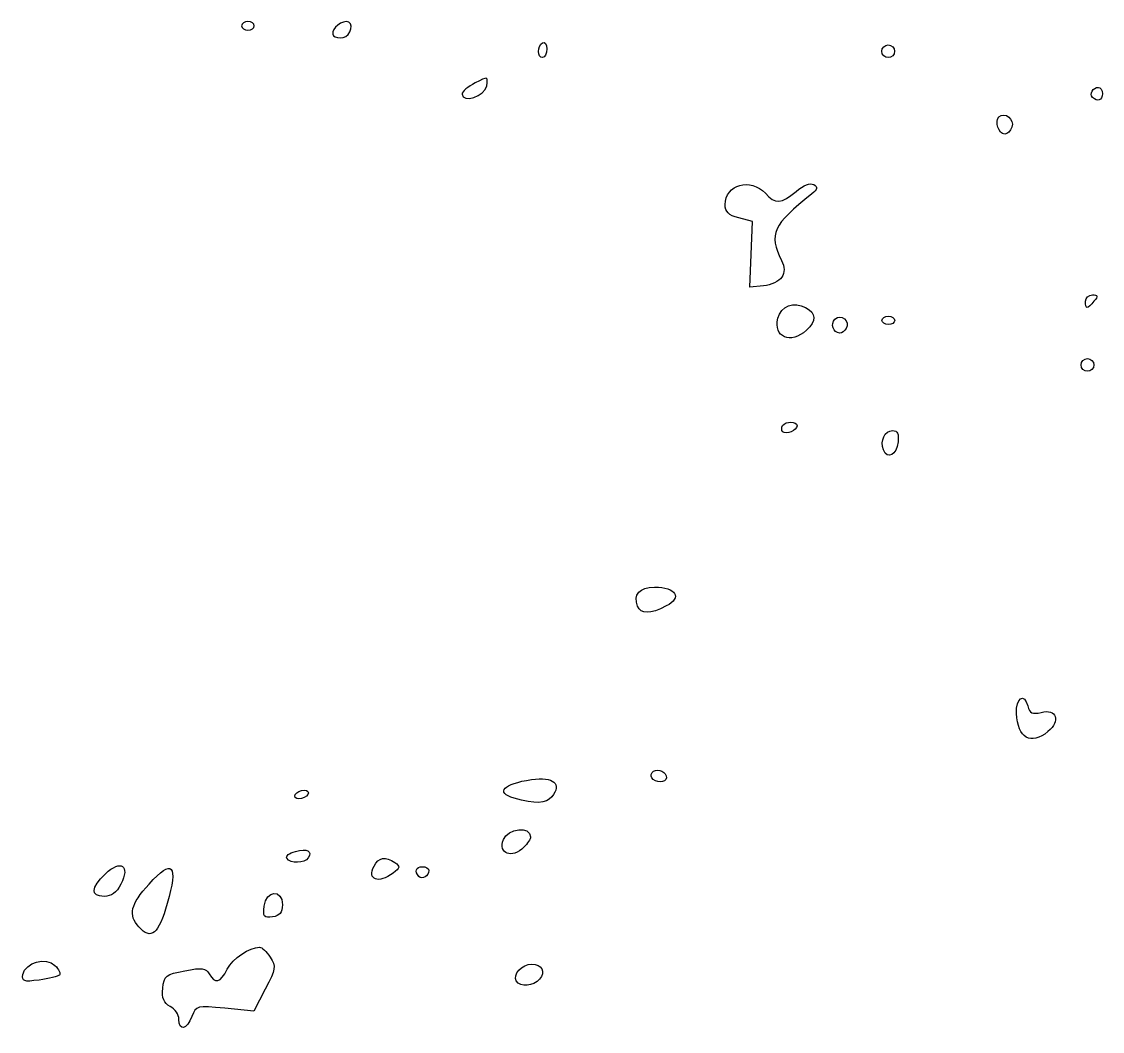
# Model space of a CAD drawing. Header units: centimetres. Extents: x -9.1 to 23.1, y -7.7 to 7.6.
# Drawn here: x -7.796 to -6.132, y 0.502 to 2.058 of the extents above; entities that cross this region are included whole.
import ezdxf

# ---------------------------------------------------------------- set-up
doc = ezdxf.new("R2010")
doc.units = ezdxf.units.CM
doc.header["$MEASUREMENT"] = 0
doc.layers.add('Layer 1', color=7, linetype='Continuous')

msp = doc.modelspace()

# ---------------------------------------------------------------- linework, layer by layer
at = {"layer": 'Layer 1'}
for points, knots in [([(-7.45752, 2.05134), (-7.45752, 2.05492), (-7.45311, 2.05787), (-7.44772, 2.05787), (-7.44772, 2.05787), (-7.44233, 2.05787), (-7.43792, 2.05495), (-7.43792, 2.05134), (-7.43792, 2.05134), (-7.43792, 2.04776), (-7.44233, 2.04481), (-7.44772, 2.04481), (-7.44772, 2.04481), (-7.45311, 2.04481), (-7.45752, 2.04773), (-7.45752, 2.05134)], [0, 0, 0, 0, 0.2, 0.2, 0.2, 0.2, 0.4, 0.4, 0.4, 0.4, 0.6, 0.6, 0.6, 0.6, 1, 1, 1, 1]), ([(-7.31573, 2.03582), (-7.32192, 2.04201), (-7.30789, 2.05787), (-7.29623, 2.05787), (-7.29623, 2.05787), (-7.28366, 2.05787), (-7.2881, 2.03575), (-7.30117, 2.03323), (-7.30117, 2.03323), (-7.30669, 2.03216), (-7.31325, 2.03323), (-7.31573, 2.03582)], [0, 0, 0, 0, 0.25, 0.25, 0.25, 0.25, 0.5, 0.5, 0.5, 0.5, 1, 1, 1, 1]), ([(-6.98734, 2.01579), (-6.98734, 2.02318), (-6.99028, 2.02742), (-6.99387, 2.0252), (-6.99387, 2.0252), (-6.99746, 2.02298), (-7.0004, 2.01693), (-7.0004, 2.01175), (-7.0004, 2.01175), (-7.0004, 2.00657), (-6.99746, 2.00234), (-6.99387, 2.00234), (-6.99387, 2.00234), (-6.99028, 2.00234), (-6.98734, 2.00839), (-6.98734, 2.01579)], [0, 0, 0, 0, 0.2, 0.2, 0.2, 0.2, 0.4, 0.4, 0.4, 0.4, 0.6, 0.6, 0.6, 0.6, 1, 1, 1, 1]), ([(-6.4518, 2.01213), (-6.4518, 2.01752), (-6.45621, 2.02193), (-6.4616, 2.02193), (-6.4616, 2.02193), (-6.46699, 2.02193), (-6.4714, 2.01752), (-6.4714, 2.01213), (-6.4714, 2.01213), (-6.4714, 2.00674), (-6.46699, 2.00233), (-6.4616, 2.00233), (-6.4616, 2.00233), (-6.45621, 2.00233), (-6.4518, 2.00674), (-6.4518, 2.01213)], [0, 0, 0, 0, 0.2, 0.2, 0.2, 0.2, 0.4, 0.4, 0.4, 0.4, 0.6, 0.6, 0.6, 0.6, 1, 1, 1, 1]), ([(-7.1179, 1.94624), (-7.1179, 1.94999), (-7.10885, 1.95771), (-7.0978, 1.96343), (-7.0978, 1.96343), (-7.07804, 1.97365), (-7.07773, 1.97357), (-7.07984, 1.9587), (-7.07984, 1.9587), (-7.08203, 1.94323), (-7.11791, 1.93149), (-7.11791, 1.94624), (-7.11791, 1.94624), (-7.11791, 1.94624), (-7.1179, 1.94624), (-7.1179, 1.94624)], [0, 0, 0, 0, 0.2, 0.2, 0.2, 0.2, 0.4, 0.4, 0.4, 0.4, 0.6, 0.6, 0.6, 0.6, 1, 1, 1, 1]), ([(-6.13168, 1.94676), (-6.13168, 1.95215), (-6.13445, 1.95656), (-6.13783, 1.95656), (-6.13783, 1.95656), (-6.14607, 1.95656), (-6.15196, 1.94636), (-6.14675, 1.94114), (-6.14675, 1.94114), (-6.1394, 1.93378), (-6.13169, 1.93666), (-6.13169, 1.94676), (-6.13169, 1.94676), (-6.13169, 1.94676), (-6.13168, 1.94676), (-6.13168, 1.94676)], [0, 0, 0, 0, 0.2, 0.2, 0.2, 0.2, 0.4, 0.4, 0.4, 0.4, 0.6, 0.6, 0.6, 0.6, 1, 1, 1, 1]), ([(-6.27103, 1.89512), (-6.26641, 1.90716), (-6.28221, 1.91971), (-6.29096, 1.91096), (-6.29096, 1.91096), (-6.29809, 1.90383), (-6.29155, 1.88466), (-6.28198, 1.88466), (-6.28198, 1.88466), (-6.27816, 1.88466), (-6.27323, 1.88937), (-6.27103, 1.89512)], [0, 0, 0, 0, 0.25, 0.25, 0.25, 0.25, 0.5, 0.5, 0.5, 0.5, 1, 1, 1, 1]), ([(-6.62557, 1.66392), (-6.6207, 1.67171), (-6.62082, 1.67935), (-6.626, 1.69005), (-6.626, 1.69005), (-6.64573, 1.73082), (-6.63956, 1.74434), (-6.57912, 1.79256), (-6.57912, 1.79256), (-6.5703, 1.7996), (-6.56967, 1.80272), (-6.57624, 1.80678), (-6.57624, 1.80678), (-6.58147, 1.80999), (-6.59181, 1.80596), (-6.6035, 1.79613), (-6.6035, 1.79613), (-6.62639, 1.77687), (-6.63534, 1.77634), (-6.65073, 1.79333), (-6.65073, 1.79333), (-6.67307, 1.81801), (-6.71278, 1.80684), (-6.71278, 1.77588), (-6.71278, 1.77588), (-6.71278, 1.76465), (-6.70762, 1.75968), (-6.69155, 1.75542), (-6.69155, 1.75542), (-6.69155, 1.75542), (-6.67032, 1.7498), (-6.67032, 1.7498), (-6.67032, 1.7498), (-6.67032, 1.7498), (-6.67242, 1.69927), (-6.67242, 1.69927), (-6.67242, 1.69927), (-6.67242, 1.69927), (-6.67452, 1.64874), (-6.67452, 1.64874), (-6.67452, 1.64874), (-6.67452, 1.64874), (-6.65348, 1.65084), (-6.65348, 1.65084), (-6.65348, 1.65084), (-6.64191, 1.65199), (-6.62934, 1.65787), (-6.62555, 1.66392), (-6.62555, 1.66392), (-6.62555, 1.66392), (-6.62557, 1.66392), (-6.62557, 1.66392)], [0, 0, 0, 0, 0.0714286, 0.0714286, 0.0714286, 0.0714286, 0.1428571, 0.1428571, 0.1428571, 0.1428571, 0.2142857, 0.2142857, 0.2142857, 0.2142857, 0.2857143, 0.2857143, 0.2857143, 0.2857143, 0.3571429, 0.3571429, 0.3571429, 0.3571429, 0.4285714, 0.4285714, 0.4285714, 0.4285714, 0.5, 0.5, 0.5, 0.5, 0.5714286, 0.5714286, 0.5714286, 0.5714286, 0.6428571, 0.6428571, 0.6428571, 0.6428571, 0.7142857, 0.7142857, 0.7142857, 0.7142857, 0.7857143, 0.7857143, 0.7857143, 0.7857143, 0.8571429, 0.8571429, 0.8571429, 0.8571429, 1, 1, 1, 1]), ([(-6.1446, 1.627), (-6.13794, 1.63502), (-6.13839, 1.63679), (-6.14707, 1.63679), (-6.14707, 1.63679), (-6.1529, 1.63679), (-6.15767, 1.63238), (-6.15767, 1.627), (-6.15767, 1.627), (-6.15767, 1.62161), (-6.15656, 1.6172), (-6.1552, 1.6172), (-6.1552, 1.6172), (-6.15385, 1.6172), (-6.14908, 1.62161), (-6.1446, 1.627)], [0, 0, 0, 0, 0.2, 0.2, 0.2, 0.2, 0.4, 0.4, 0.4, 0.4, 0.6, 0.6, 0.6, 0.6, 1, 1, 1, 1]), ([(-6.58737, 1.58229), (-6.57177, 1.59641), (-6.57224, 1.6085), (-6.58874, 1.61733), (-6.58874, 1.61733), (-6.60703, 1.62712), (-6.62686, 1.61947), (-6.63154, 1.60081), (-6.63154, 1.60081), (-6.63889, 1.57155), (-6.61179, 1.56019), (-6.58737, 1.58229)], [0, 0, 0, 0, 0.25, 0.25, 0.25, 0.25, 0.5, 0.5, 0.5, 0.5, 1, 1, 1, 1]), ([(-6.52609, 1.58513), (-6.51936, 1.59602), (-6.5345, 1.60851), (-6.54351, 1.5995), (-6.54351, 1.5995), (-6.55105, 1.59197), (-6.54633, 1.57803), (-6.53624, 1.57803), (-6.53624, 1.57803), (-6.53307, 1.57803), (-6.52851, 1.58124), (-6.52609, 1.58513)], [0, 0, 0, 0, 0.25, 0.25, 0.25, 0.25, 0.5, 0.5, 0.5, 0.5, 1, 1, 1, 1]), ([(-6.45157, 1.5976), (-6.45157, 1.60118), (-6.45598, 1.60413), (-6.46137, 1.60413), (-6.46137, 1.60413), (-6.46676, 1.60413), (-6.47117, 1.60121), (-6.47117, 1.5976), (-6.47117, 1.5976), (-6.47117, 1.59402), (-6.46676, 1.59107), (-6.46137, 1.59107), (-6.46137, 1.59107), (-6.45598, 1.59107), (-6.45157, 1.59399), (-6.45157, 1.5976)], [0, 0, 0, 0, 0.2, 0.2, 0.2, 0.2, 0.4, 0.4, 0.4, 0.4, 0.6, 0.6, 0.6, 0.6, 1, 1, 1, 1]), ([(-6.14483, 1.52899), (-6.14483, 1.53438), (-6.14924, 1.53878), (-6.15463, 1.53878), (-6.15463, 1.53878), (-6.16002, 1.53878), (-6.16443, 1.53437), (-6.16443, 1.52899), (-6.16443, 1.52899), (-6.16443, 1.5236), (-6.16002, 1.51919), (-6.15463, 1.51919), (-6.15463, 1.51919), (-6.14924, 1.51919), (-6.14483, 1.5236), (-6.14483, 1.52899)], [0, 0, 0, 0, 0.2, 0.2, 0.2, 0.2, 0.4, 0.4, 0.4, 0.4, 0.6, 0.6, 0.6, 0.6, 1, 1, 1, 1]), ([(-6.60198, 1.435), (-6.60198, 1.44246), (-6.61969, 1.44263), (-6.62428, 1.43541), (-6.62428, 1.43541), (-6.62619, 1.43232), (-6.62608, 1.42811), (-6.62403, 1.42606), (-6.62403, 1.42606), (-6.61893, 1.42096), (-6.60199, 1.42799), (-6.60199, 1.4352), (-6.60199, 1.4352), (-6.60199, 1.4352), (-6.60198, 1.435), (-6.60198, 1.435)], [0, 0, 0, 0, 0.2, 0.2, 0.2, 0.2, 0.4, 0.4, 0.4, 0.4, 0.6, 0.6, 0.6, 0.6, 1, 1, 1, 1]), ([(-6.44634, 1.41032), (-6.44486, 1.42282), (-6.44724, 1.42778), (-6.45471, 1.42778), (-6.45471, 1.42778), (-6.46708, 1.42778), (-6.47427, 1.41238), (-6.4687, 1.39785), (-6.4687, 1.39785), (-6.4628, 1.38247), (-6.44871, 1.39033), (-6.44634, 1.41032)], [0, 0, 0, 0, 0.25, 0.25, 0.25, 0.25, 0.5, 0.5, 0.5, 0.5, 1, 1, 1, 1]), ([(-6.80341, 1.15748), (-6.7783, 1.17047), (-6.7883, 1.18646), (-6.82153, 1.18646), (-6.82153, 1.18646), (-6.84463, 1.18646), (-6.85454, 1.17527), (-6.84755, 1.15707), (-6.84755, 1.15707), (-6.84273, 1.1445), (-6.82823, 1.14464), (-6.80341, 1.15748)], [0, 0, 0, 0, 0.25, 0.25, 0.25, 0.25, 0.5, 0.5, 0.5, 0.5, 1, 1, 1, 1]), ([(-6.21555, 0.96387), (-6.19541, 0.98018), (-6.20221, 0.9996), (-6.22597, 0.99363), (-6.22597, 0.99363), (-6.23966, 0.99021), (-6.24354, 0.99207), (-6.24654, 1.00353), (-6.24654, 1.00353), (-6.25203, 1.02451), (-6.26505, 1.01569), (-6.26392, 0.99177), (-6.26392, 0.99177), (-6.26212, 0.95386), (-6.24214, 0.94234), (-6.21555, 0.96387)], [0, 0, 0, 0, 0.2, 0.2, 0.2, 0.2, 0.4, 0.4, 0.4, 0.4, 0.6, 0.6, 0.6, 0.6, 1, 1, 1, 1]), ([(-6.80319, 0.89267), (-6.80319, 0.90149), (-6.8151, 0.90761), (-6.82289, 0.90279), (-6.82289, 0.90279), (-6.82654, 0.90053), (-6.82784, 0.89595), (-6.82577, 0.8926), (-6.82577, 0.8926), (-6.82087, 0.88467), (-6.80319, 0.88472), (-6.80319, 0.8926), (-6.80319, 0.8926), (-6.80319, 0.8926), (-6.80319, 0.89267), (-6.80319, 0.89267)], [0, 0, 0, 0, 0.2, 0.2, 0.2, 0.2, 0.4, 0.4, 0.4, 0.4, 0.6, 0.6, 0.6, 0.6, 1, 1, 1, 1]), ([(-6.97977, 0.8636), (-6.96341, 0.88332), (-6.97705, 0.89494), (-7.0108, 0.89003), (-7.0108, 0.89003), (-7.05437, 0.88369), (-7.06737, 0.86994), (-7.03781, 0.86144), (-7.03781, 0.86144), (-7.00521, 0.85207), (-6.98883, 0.85268), (-6.97977, 0.86358), (-6.97977, 0.86358), (-6.97977, 0.86358), (-6.97977, 0.8636), (-6.97977, 0.8636)], [0, 0, 0, 0, 0.2, 0.2, 0.2, 0.2, 0.4, 0.4, 0.4, 0.4, 0.6, 0.6, 0.6, 0.6, 1, 1, 1, 1]), ([(-7.35524, 0.86697), (-7.35302, 0.87055), (-7.35561, 0.8735), (-7.361, 0.8735), (-7.361, 0.8735), (-7.36639, 0.8735), (-7.37261, 0.87058), (-7.37483, 0.86697), (-7.37483, 0.86697), (-7.37705, 0.86339), (-7.37446, 0.86044), (-7.36907, 0.86044), (-7.36907, 0.86044), (-7.36368, 0.86044), (-7.35746, 0.86336), (-7.35524, 0.86697)], [0, 0, 0, 0, 0.2, 0.2, 0.2, 0.2, 0.4, 0.4, 0.4, 0.4, 0.6, 0.6, 0.6, 0.6, 1, 1, 1, 1]), ([(-7.02262, 0.78571), (-7.01698, 0.79135), (-7.01236, 0.79853), (-7.01236, 0.80165), (-7.01236, 0.80165), (-7.01236, 0.81894), (-7.04733, 0.81545), (-7.05423, 0.79747), (-7.05423, 0.79747), (-7.06259, 0.77568), (-7.04077, 0.76756), (-7.02262, 0.78571)], [0, 0, 0, 0, 0.25, 0.25, 0.25, 0.25, 0.5, 0.5, 0.5, 0.5, 1, 1, 1, 1]), ([(-7.35486, 0.76935), (-7.34824, 0.78006), (-7.35605, 0.78398), (-7.37469, 0.7793), (-7.37469, 0.7793), (-7.38398, 0.77695), (-7.38983, 0.77221), (-7.38767, 0.76872), (-7.38767, 0.76872), (-7.38242, 0.76022), (-7.36024, 0.76064), (-7.35486, 0.76934), (-7.35486, 0.76934), (-7.35486, 0.76934), (-7.35486, 0.76935), (-7.35486, 0.76935)], [0, 0, 0, 0, 0.2, 0.2, 0.2, 0.2, 0.4, 0.4, 0.4, 0.4, 0.6, 0.6, 0.6, 0.6, 1, 1, 1, 1]), ([(-7.6435, 0.72872), (-7.62856, 0.75761), (-7.64329, 0.76762), (-7.66715, 0.74478), (-7.66715, 0.74478), (-7.68979, 0.72309), (-7.69059, 0.71009), (-7.66929, 0.71009), (-7.66929, 0.71009), (-7.65813, 0.71009), (-7.65015, 0.71585), (-7.6435, 0.72871), (-7.6435, 0.72871), (-7.6435, 0.72871), (-7.6435, 0.72872), (-7.6435, 0.72872)], [0, 0, 0, 0, 0.2, 0.2, 0.2, 0.2, 0.4, 0.4, 0.4, 0.4, 0.6, 0.6, 0.6, 0.6, 1, 1, 1, 1]), ([(-7.57194, 0.69899), (-7.55472, 0.75919), (-7.56391, 0.76906), (-7.60001, 0.72914), (-7.60001, 0.72914), (-7.62861, 0.6975), (-7.63237, 0.68155), (-7.61559, 0.66301), (-7.61559, 0.66301), (-7.59682, 0.64226), (-7.58549, 0.6516), (-7.57194, 0.69899)], [0, 0, 0, 0, 0.25, 0.25, 0.25, 0.25, 0.5, 0.5, 0.5, 0.5, 1, 1, 1, 1]), ([(-7.22419, 0.74592), (-7.21322, 0.75429), (-7.21283, 0.75647), (-7.22131, 0.76215), (-7.22131, 0.76215), (-7.23603, 0.772), (-7.24624, 0.77027), (-7.25351, 0.7567), (-7.25351, 0.7567), (-7.26477, 0.73567), (-7.24645, 0.72894), (-7.22419, 0.74592)], [0, 0, 0, 0, 0.25, 0.25, 0.25, 0.25, 0.5, 0.5, 0.5, 0.5, 1, 1, 1, 1]), ([(-7.16906, 0.7497), (-7.16906, 0.75308), (-7.17347, 0.75585), (-7.17886, 0.75585), (-7.17886, 0.75585), (-7.18896, 0.75585), (-7.19184, 0.74814), (-7.18448, 0.74079), (-7.18448, 0.74079), (-7.17926, 0.73557), (-7.16906, 0.74149), (-7.16906, 0.74971), (-7.16906, 0.74971), (-7.16906, 0.74971), (-7.16906, 0.7497), (-7.16906, 0.7497)], [0, 0, 0, 0, 0.2, 0.2, 0.2, 0.2, 0.4, 0.4, 0.4, 0.4, 0.6, 0.6, 0.6, 0.6, 1, 1, 1, 1]), ([(-7.39462, 0.69703), (-7.39462, 0.72169), (-7.42001, 0.71976), (-7.42286, 0.69489), (-7.42286, 0.69489), (-7.4247, 0.67882), (-7.42298, 0.67669), (-7.4098, 0.67856), (-7.4098, 0.67856), (-7.39854, 0.68017), (-7.39462, 0.68492), (-7.39462, 0.69704), (-7.39462, 0.69704), (-7.39462, 0.69704), (-7.39462, 0.69703), (-7.39462, 0.69703)], [0, 0, 0, 0, 0.2, 0.2, 0.2, 0.2, 0.4, 0.4, 0.4, 0.4, 0.6, 0.6, 0.6, 0.6, 1, 1, 1, 1]), ([(-7.73791, 0.58885), (-7.73573, 0.59103), (-7.73886, 0.59775), (-7.74488, 0.60376), (-7.74488, 0.60376), (-7.75859, 0.61747), (-7.79059, 0.6084), (-7.79418, 0.5898), (-7.79418, 0.5898), (-7.79627, 0.57896), (-7.7934, 0.57798), (-7.76921, 0.58122), (-7.76921, 0.58122), (-7.75418, 0.58324), (-7.7401, 0.58667), (-7.73791, 0.58885)], [0, 0, 0, 0, 0.2, 0.2, 0.2, 0.2, 0.4, 0.4, 0.4, 0.4, 0.6, 0.6, 0.6, 0.6, 1, 1, 1, 1]), ([(-7.53403, 0.52484), (-7.52762, 0.5417), (-7.52673, 0.54192), (-7.48302, 0.53762), (-7.48302, 0.53762), (-7.48302, 0.53762), (-7.43853, 0.53324), (-7.43853, 0.53324), (-7.43853, 0.53324), (-7.43853, 0.53324), (-7.42097, 0.56709), (-7.42097, 0.56709), (-7.42097, 0.56709), (-7.40463, 0.59858), (-7.40411, 0.60201), (-7.41351, 0.61636), (-7.41351, 0.61636), (-7.41907, 0.62485), (-7.42635, 0.63178), (-7.42969, 0.63178), (-7.42969, 0.63178), (-7.44541, 0.63178), (-7.47094, 0.61439), (-7.47949, 0.59785), (-7.47949, 0.59785), (-7.49033, 0.57689), (-7.49838, 0.57477), (-7.50721, 0.59055), (-7.50721, 0.59055), (-7.51247, 0.59994), (-7.51806, 0.60067), (-7.54509, 0.59545), (-7.54509, 0.59545), (-7.57443, 0.58978), (-7.57695, 0.58777), (-7.57882, 0.56853), (-7.57882, 0.56853), (-7.58033, 0.55294), (-7.57747, 0.54594), (-7.56739, 0.54054), (-7.56739, 0.54054), (-7.56, 0.53659), (-7.55395, 0.52757), (-7.55395, 0.52051), (-7.55395, 0.52051), (-7.55395, 0.50205), (-7.54169, 0.50471), (-7.53404, 0.52483), (-7.53404, 0.52483), (-7.53404, 0.52483), (-7.53403, 0.52484), (-7.53403, 0.52484)], [0, 0, 0, 0, 0.0714286, 0.0714286, 0.0714286, 0.0714286, 0.1428571, 0.1428571, 0.1428571, 0.1428571, 0.2142857, 0.2142857, 0.2142857, 0.2142857, 0.2857143, 0.2857143, 0.2857143, 0.2857143, 0.3571429, 0.3571429, 0.3571429, 0.3571429, 0.4285714, 0.4285714, 0.4285714, 0.4285714, 0.5, 0.5, 0.5, 0.5, 0.5714286, 0.5714286, 0.5714286, 0.5714286, 0.6428571, 0.6428571, 0.6428571, 0.6428571, 0.7142857, 0.7142857, 0.7142857, 0.7142857, 0.7857143, 0.7857143, 0.7857143, 0.7857143, 0.8571429, 0.8571429, 0.8571429, 0.8571429, 1, 1, 1, 1]), ([(-6.9985, 0.58244), (-6.9888, 0.59412), (-6.99495, 0.60559), (-7.01091, 0.60559), (-7.01091, 0.60559), (-7.0253, 0.60559), (-7.04019, 0.58919), (-7.03436, 0.57975), (-7.03436, 0.57975), (-7.02824, 0.56985), (-7.00767, 0.5714), (-6.9985, 0.58243), (-6.9985, 0.58243), (-6.9985, 0.58243), (-6.9985, 0.58244), (-6.9985, 0.58244)], [0, 0, 0, 0, 0.2, 0.2, 0.2, 0.2, 0.4, 0.4, 0.4, 0.4, 0.6, 0.6, 0.6, 0.6, 1, 1, 1, 1])]:
    msp.add_open_spline(points, degree=3, knots=knots, dxfattribs=at)

doc.saveas('drawing.dxf')
